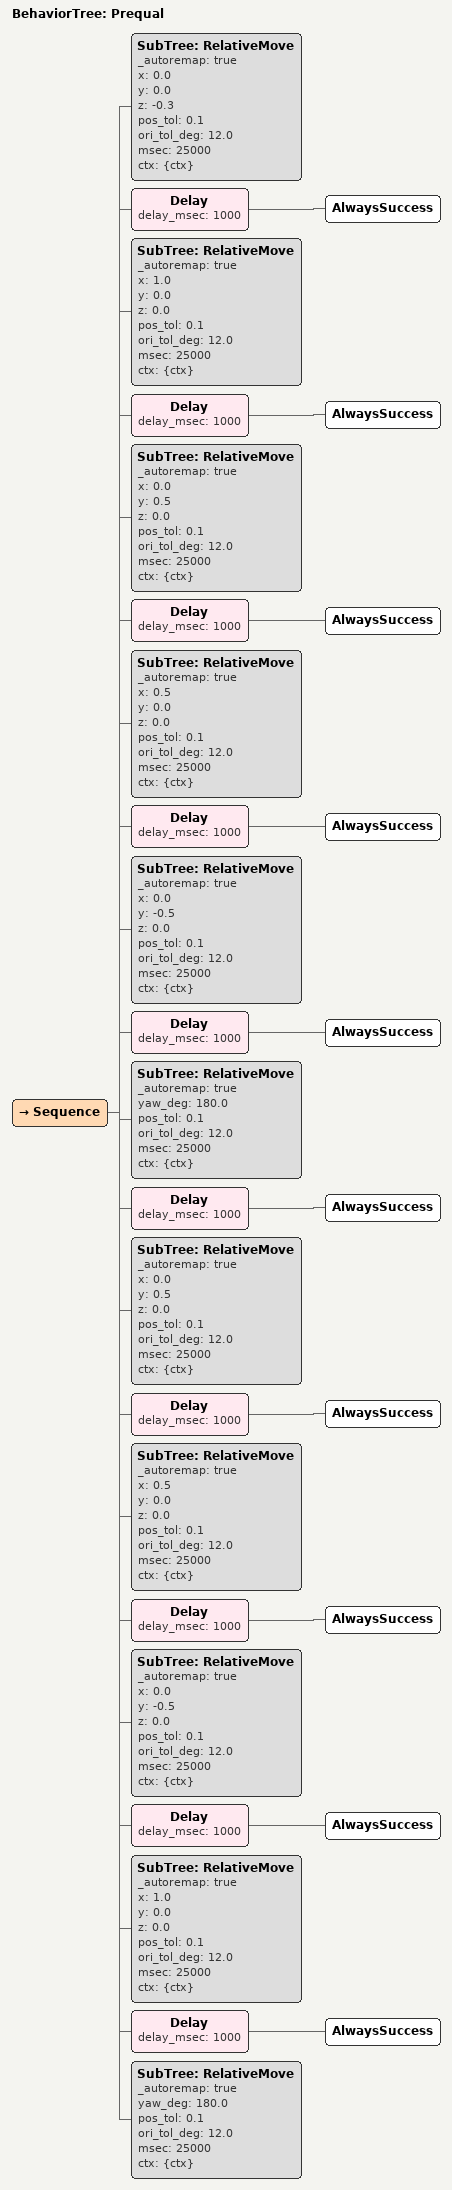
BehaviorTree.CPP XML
<root BTCPP_format="4" main_tree_to_execute="Prequal">
  <BehaviorTree ID="Prequal">
    <Sequence>

      <SubTree ID="RelativeMove" _autoremap="true"
               x="0.0" y="0.0" z="-0.3"
               pos_tol="0.1" ori_tol_deg="12.0" msec="25000"
               ctx="{ctx}"/>

      <Delay delay_msec="1000"><AlwaysSuccess/></Delay>

      <SubTree ID="RelativeMove" _autoremap="true"
               x="1.0" y="0.0" z="0.0"
               pos_tol="0.1" ori_tol_deg="12.0" msec="25000"
               ctx="{ctx}"/>

      <Delay delay_msec="1000"><AlwaysSuccess/></Delay>

      <SubTree ID="RelativeMove" _autoremap="true"
               x="0.0" y="0.5" z="0.0"
               pos_tol="0.1" ori_tol_deg="12.0" msec="25000"
               ctx="{ctx}"/>

      <Delay delay_msec="1000"><AlwaysSuccess/></Delay>

      <SubTree ID="RelativeMove" _autoremap="true"
               x="0.5" y="0.0" z="0.0"
               pos_tol="0.1" ori_tol_deg="12.0" msec="25000"
               ctx="{ctx}"/>

      <Delay delay_msec="1000"><AlwaysSuccess/></Delay>

      <SubTree ID="RelativeMove" _autoremap="true"
               x="0.0" y="-0.5" z="0.0"
               pos_tol="0.1" ori_tol_deg="12.0" msec="25000"
               ctx="{ctx}"/>

      <Delay delay_msec="1000"><AlwaysSuccess/></Delay>

      <SubTree ID="RelativeMove" _autoremap="true"
               yaw_deg="180.0"
               pos_tol="0.1" ori_tol_deg="12.0" msec="25000"
               ctx="{ctx}"/>

      <Delay delay_msec="1000"><AlwaysSuccess/></Delay>

      <SubTree ID="RelativeMove" _autoremap="true"
               x="0.0" y="0.5" z="0.0"
               pos_tol="0.1" ori_tol_deg="12.0" msec="25000"
               ctx="{ctx}"/>

      <Delay delay_msec="1000"><AlwaysSuccess/></Delay>

      <SubTree ID="RelativeMove" _autoremap="true"
               x="0.5" y="0.0" z="0.0"
               pos_tol="0.1" ori_tol_deg="12.0" msec="25000"
               ctx="{ctx}"/>

      <Delay delay_msec="1000"><AlwaysSuccess/></Delay>

      <SubTree ID="RelativeMove" _autoremap="true"
               x="0.0" y="-0.5" z="0.0"
               pos_tol="0.1" ori_tol_deg="12.0" msec="25000"
               ctx="{ctx}"/>

      <Delay delay_msec="1000"><AlwaysSuccess/></Delay>

      <SubTree ID="RelativeMove" _autoremap="true"
               x="1.0" y="0.0" z="0.0"
               pos_tol="0.1" ori_tol_deg="12.0" msec="25000"
               ctx="{ctx}"/>

      <Delay delay_msec="1000"><AlwaysSuccess/></Delay>

      <SubTree ID="RelativeMove" _autoremap="true"
               yaw_deg="180.0"
               pos_tol="0.1" ori_tol_deg="12.0" msec="25000"
               ctx="{ctx}"/>
    </Sequence>
  </BehaviorTree>
</root>
